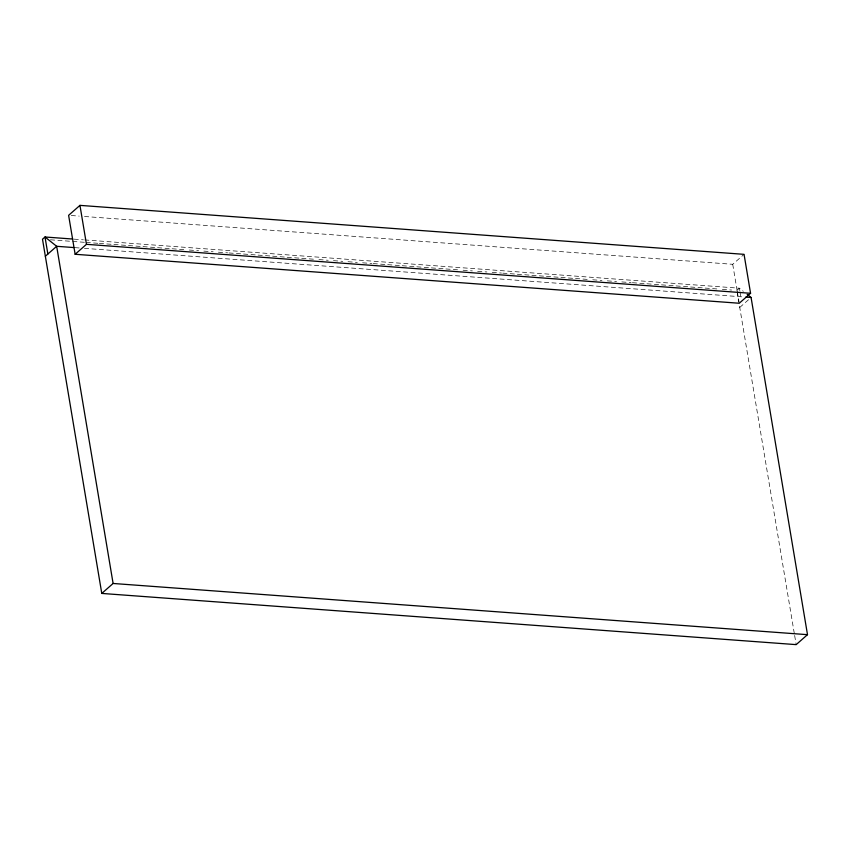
<?xml version="1.0" encoding="UTF-8"?>
<svg xmlns="http://www.w3.org/2000/svg" width="850" height="850" viewBox="0 0 850 850"><rect width="100%" height="100%" fill="white"/><g stroke="black" fill="none" stroke-linecap="round" stroke-linejoin="round"><path stroke-width="0.64" stroke-dasharray="4.25 3.19" d="M84.501 216.495L732.721 264.297L744.048 254.341M736.897 290.413L739.415 288.203L743.304 291.306M739.744 307.456L751.081 297.5M71.262 215.518L79.199 216.102M74.12 239.148L83.374 239.827M84.692 239.923L739.415 288.203L739.819 290.636M50.437 239.796L84.83 242.335M86.147 242.431L98.047 243.302M99.376 243.408L112.604 244.375M113.921 244.481L127.149 245.448M128.477 245.554L141.695 246.521M143.023 246.627L156.251 247.594M157.569 247.701L170.797 248.667M172.125 248.774L184.025 249.645M189.316 250.038L198.571 250.718M203.862 251.111L213.127 251.791M218.418 252.184L227.673 252.864M228.99 252.96L242.218 253.938M243.546 254.033L256.774 255.011M258.092 255.106L271.32 256.084M272.648 256.179L285.866 257.157M287.194 257.252L300.422 258.23M301.739 258.326L313.65 259.207M318.941 259.59L328.196 260.281M333.487 260.663L342.741 261.354M348.033 261.736L357.297 262.427M362.589 262.809L371.843 263.5M373.161 263.596L386.389 264.573M387.717 264.669L400.945 265.646M402.263 265.742L415.491 266.719M416.808 266.815L430.036 267.793M431.364 267.888L444.592 268.866M445.91 268.961L457.821 269.832M463.101 270.226L472.366 270.906M477.658 271.299L486.912 271.979M492.203 272.372L501.468 273.052M502.786 273.147L516.014 274.125M517.331 274.221L530.559 275.198M531.888 275.294L545.116 276.271M546.433 276.367L559.661 277.344M560.979 277.44L574.207 278.418M575.535 278.513L587.435 279.395M592.726 279.788L601.981 280.468M607.272 280.861L616.537 281.541M621.828 281.934L631.082 282.614M632.411 282.71L645.639 283.688M646.956 283.783L660.184 284.761M661.502 284.856L674.73 285.834M676.058 285.929L689.286 286.907M690.604 287.002L703.832 287.98M705.149 288.076L717.06 288.957M722.351 289.34L731.606 290.031M75.193 247.658L79.167 247.956M84.458 248.349L743.144 296.916M740.021 291.858L741.242 299.158M732.721 264.297L737.067 290.264M737.29 291.561L739.022 301.952M737.099 291.635L794.421 634.174M794.644 635.481L796.174 644.629"/><path stroke-width="1.27" d="M79.953 205.371L68.616 215.326L75.14 254.278L739.245 303.248L750.571 293.293L744.048 254.341L79.953 205.371L86.466 244.322L75.14 254.278M45.347 256.254L56.674 246.298L73.876 247.562M72.792 239.041L45.018 237.001L42.5 239.211L101.777 593.428L113.103 583.472L807.5 634.674L751.081 297.5L747.192 294.408M807.5 634.674L796.174 644.629L101.777 593.428M86.466 244.322L750.571 293.293M745.79 297.107L751.081 297.5M113.103 583.472L56.674 246.298L45.018 237.001L47.866 254.044"/></g></svg>
